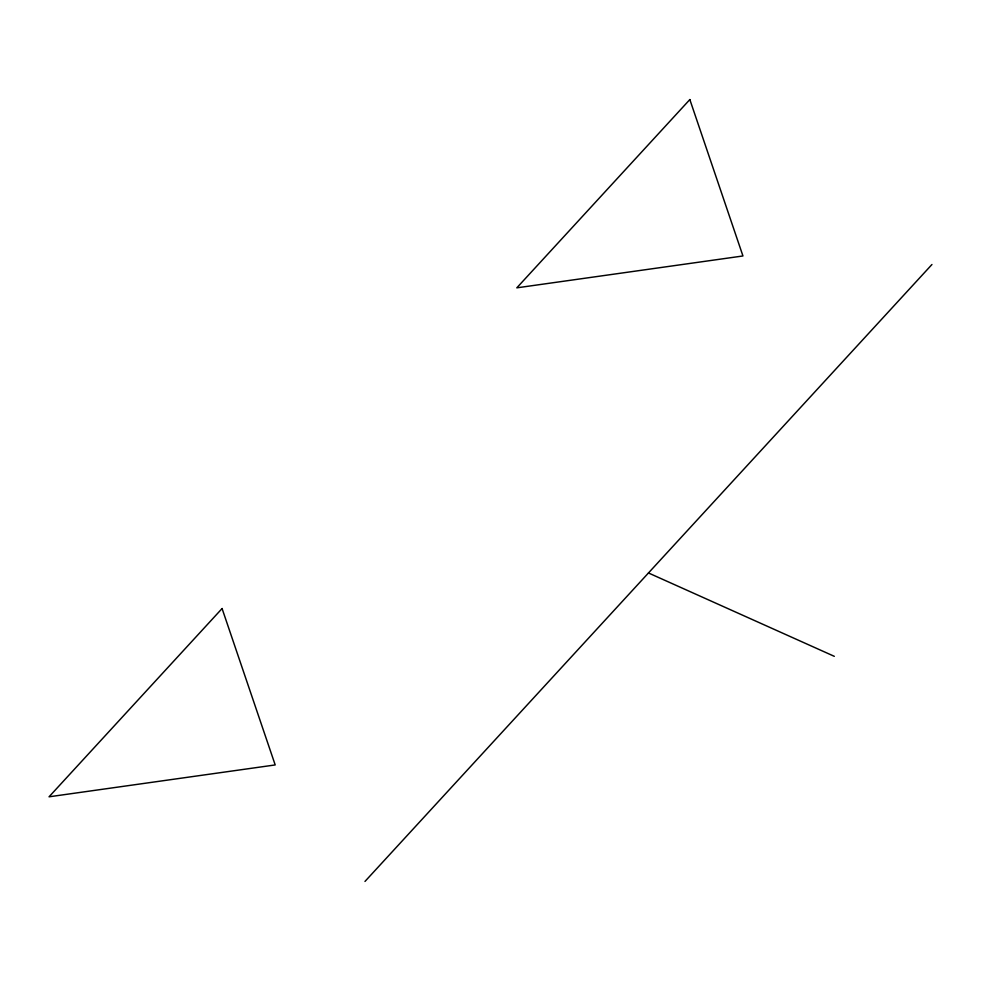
<?xml version="1.0" encoding="UTF-8"?>
<svg xmlns="http://www.w3.org/2000/svg" width="981" height="981" viewBox="0 0 981 981"><rect width="100%" height="100%" fill="white"/><g stroke="black" fill="none" stroke-linecap="round" stroke-linejoin="round"><path stroke-width="1.47" d="M364.969 881.441L931.95 264.502M648.466 572.965L834.316 656.326M222.074 608.539L49.05 796.805L275.195 764.935L222.074 608.539M689.839 99.559L516.803 287.838L742.948 255.967L689.839 99.559"/></g></svg>
